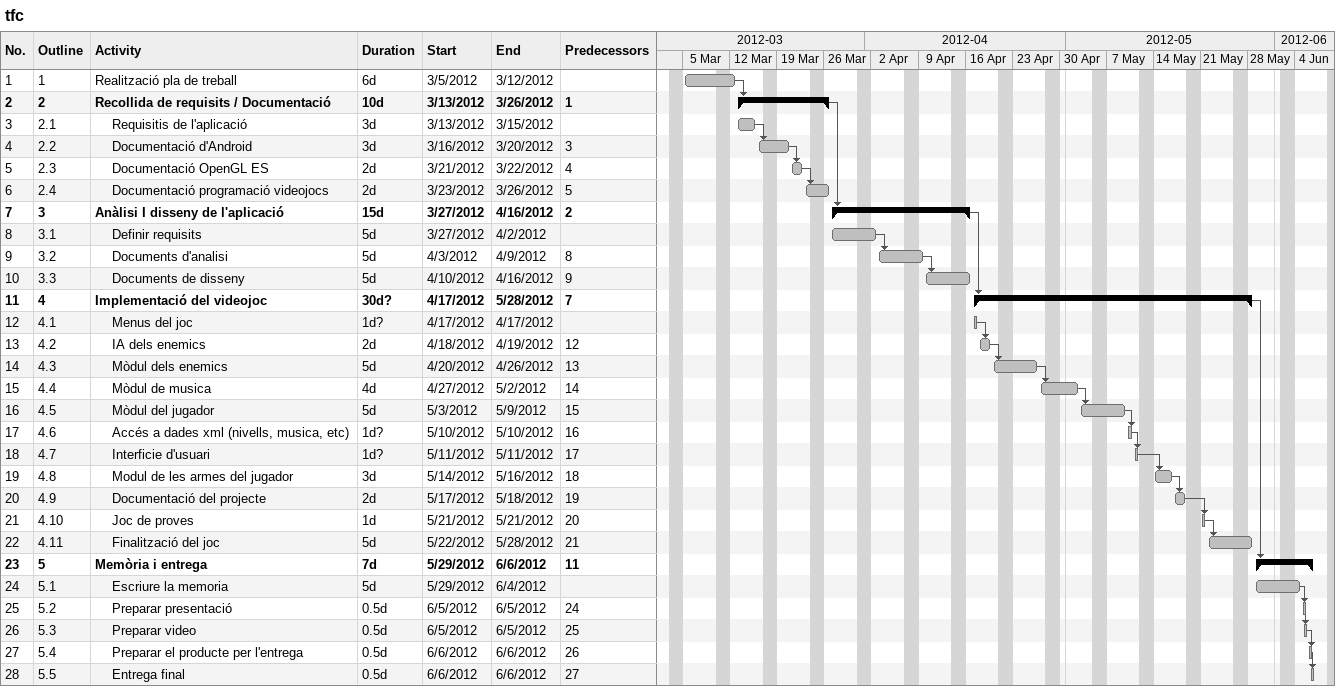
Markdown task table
tfc

| ID | WBS | Task | Duration | Start | Finish | Predecessors |
|---|---|---|---|---|---|---|
| 1 | 1 | Realització pla de treball | 6d | 2012-03-05 | 2012-03-12 |  |
| 2 | 2 | **Recollida de requisits / Documentació** | 10d | 2012-03-13 | 2012-03-26 | 1 |
| 3 | 2.1 | Requisitis de l'aplicació | 3d | 2012-03-13 | 2012-03-15 |  |
| 4 | 2.2 | Documentació d'Android | 3d | 2012-03-16 | 2012-03-20 | 3 |
| 5 | 2.3 | Documentació OpenGL ES | 2d | 2012-03-21 | 2012-03-22 | 4 |
| 6 | 2.4 | Documentació programació videojocs | 2d | 2012-03-23 | 2012-03-26 | 5 |
| 7 | 3 | **Anàlisi I disseny de l'aplicació** | 15d | 2012-03-27 | 2012-04-16 | 2 |
| 8 | 3.1 | Definir requisits | 5d | 2012-03-27 | 2012-04-02 |  |
| 9 | 3.2 | Documents d'analisi | 5d | 2012-04-03 | 2012-04-09 | 8 |
| 10 | 3.3 | Documents de disseny | 5d | 2012-04-10 | 2012-04-16 | 9 |
| 11 | 4 | **Implementació del videojoc** | 30d? | 2012-04-17 | 2012-05-28 | 7 |
| 12 | 4.1 | Menus del joc | 1d? | 2012-04-17 | 2012-04-17 |  |
| 13 | 4.2 | IA dels enemics | 2d | 2012-04-18 | 2012-04-19 | 12 |
| 14 | 4.3 | Mòdul dels enemics | 5d | 2012-04-20 | 2012-04-26 | 13 |
| 15 | 4.4 | Mòdul de musica | 4d | 2012-04-27 | 2012-05-02 | 14 |
| 16 | 4.5 | Mòdul del jugador | 5d | 2012-05-03 | 2012-05-09 | 15 |
| 17 | 4.6 | Accés a dades xml (nivells, musica, etc) | 1d? | 2012-05-10 | 2012-05-10 | 16 |
| 18 | 4.7 | Interficie d'usuari | 1d? | 2012-05-11 | 2012-05-11 | 17 |
| 19 | 4.8 | Modul de les armes del jugador | 3d | 2012-05-14 | 2012-05-16 | 18 |
| 20 | 4.9 | Documentació del projecte | 2d | 2012-05-17 | 2012-05-18 | 19 |
| 21 | 4.10 | Joc de proves | 1d | 2012-05-21 | 2012-05-21 | 20 |
| 22 | 4.11 | Finalització del joc | 5d | 2012-05-22 | 2012-05-28 | 21 |
| 23 | 5 | **Memòria i entrega** | 7d | 2012-05-29 | 2012-06-06 | 11 |
| 24 | 5.1 | Escriure la memoria | 5d | 2012-05-29 | 2012-06-04 |  |
| 25 | 5.2 | Preparar presentació | 0.5d | 2012-06-05 | 2012-06-05 | 24 |
| 26 | 5.3 | Preparar video | 0.5d | 2012-06-05 | 2012-06-05 | 25 |
| 27 | 5.4 | Preparar el producte per l'entrega | 0.5d | 2012-06-06 | 2012-06-06 | 26 |
| 28 | 5.5 | Entrega final | 0.5d | 2012-06-06 | 2012-06-06 | 27 |
